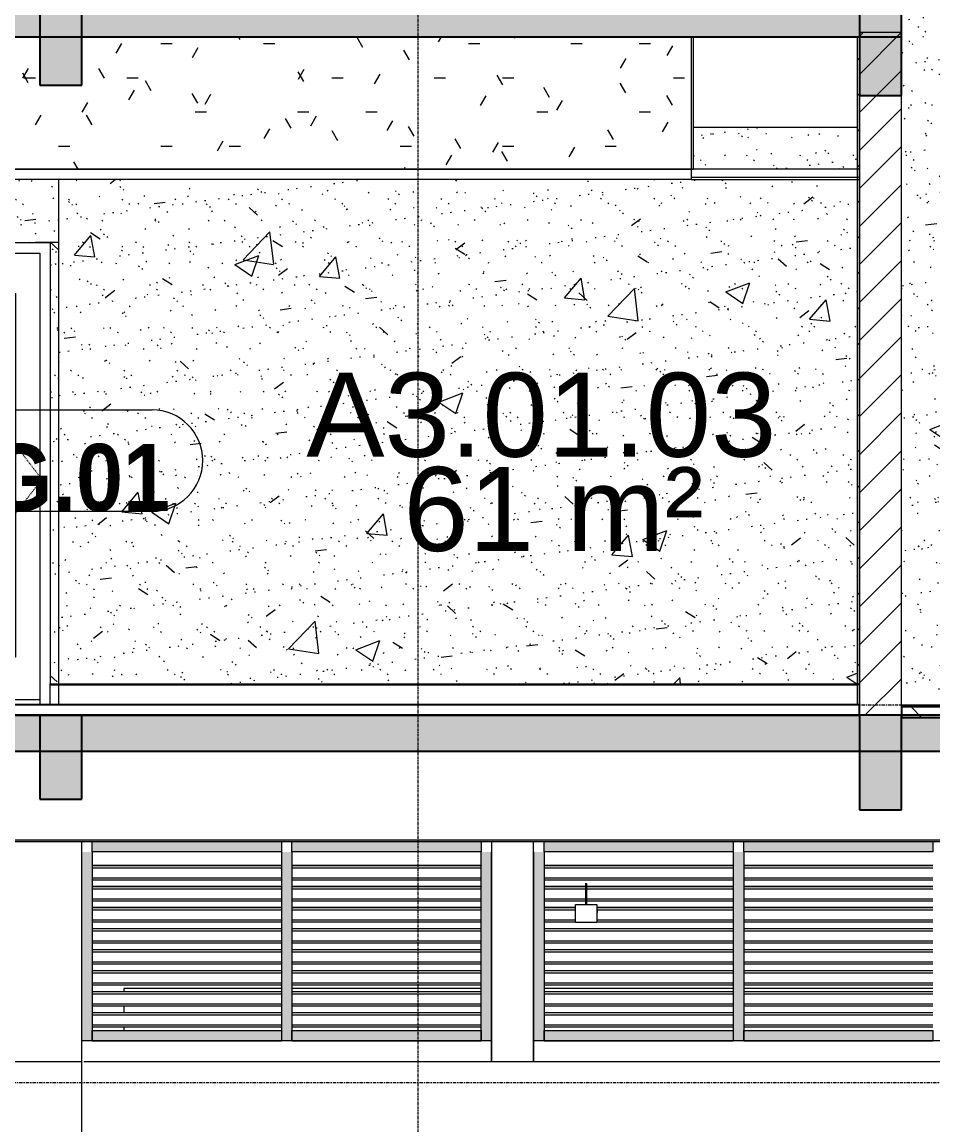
# Model space of a CAD drawing. Header units: millimetres. Extents: x 25061 to 259291, y -8723 to 35400.
# Drawn here: x 110169 to 114503, y 200 to 5450 of the extents above; entities that cross this region are included whole.
import ezdxf

# ---------------------------------------------------------------- set-up
doc = ezdxf.new("R2010")
doc.units = ezdxf.units.MM
for name, pattern in [('Centre', [31.75, 6.35, -4.7625, 15.875, -4.7625]), ('Dash', [6.35, 3.175, -3.175]), ('Grid Line', [22.225, 12.7, -3.175, 3.175, -3.175])]:
    doc.linetypes.add(name, pattern=pattern)
for name, color, linetype, lineweight in [('0-1', 7, 'Continuous', 5), ('A-AREA-IDEN', 2, 'Continuous', 9), ('A-CLNG', 13, 'Continuous', 9), ('A-CLNG-1', 250, 'Continuous', 18), ('A-CLNG-2', 7, 'Continuous', 9), ('A-CLNG-3', 13, 'Continuous', 18), ('A-CLNG-PATT-2', 9, 'Continuous', 9), ('A-CLNG-PATT-3', 13, 'Continuous', 9), ('A-DETL-GENF-HDLN-1', 7, 'Dash', 9), ('A-DOOR', 31, 'Continuous', 9), ('A-DOOR-1', 7, 'Continuous', 9), ('A-DOOR-IDEN', 31, 'Continuous', 9), ('A-FLOR-1', 10, 'Continuous', 25), ('A-FLOR-3', 192, 'Continuous', 25), ('A-FLOR-HRAL-1', 253, 'Continuous', 9), ('A-FLOR-LEVL-2', 51, 'Centre', 9), ('A-FLOR-PATT-1', 7, 'Continuous', 9), ('A-FLOR-PATT-3', 8, 'Continuous', 9), ('A-GLAZ-CWMG', 51, 'Continuous', 9), ('A-WALL', 113, 'Continuous', 9), ('A-WALL-1', 113, 'Continuous', 18), ('A-WALL-PATT-1', 7, 'Continuous', 9), ('A-WALL-PATT-2', 9, 'Continuous', 9), ('A-WALL-PATT-4', 111, 'Continuous', 9), ('E-LITE-EQPM', 33, 'Continuous', 9), ('I-WALL', 2, 'Continuous', 9), ('I-WALL-1', 250, 'Continuous', 18), ('I-WALL-2', 7, 'Continuous', 9), ('S-BEAM-1', 12, 'Continuous', 5), ('S-BEAM-2', 10, 'Continuous', 25), ('S-BEAM-3', 7, 'Continuous', 9), ('S-COLS', 52, 'Continuous', 9), ('S-COLS-1', 7, 'Continuous', 9), ('S-GRID-1', 1, 'Grid Line', 9)]:
    doc.layers.add(name, color=color, linetype=linetype, lineweight=lineweight)
doc.styles.add('Arial', font='arial.ttf', dxfattribs={"height": 400})
doc.styles.add('Arial_B_1', font='arialbd.ttf', dxfattribs={"width": 0.9, "height": 320})
pattern_1 = [(50, (81080.3, 14125), (1165.978, -102.01), [121.92, -1341.12]), (355, (81080.3, 14125), (-225.554, 1222.763), [97.536, -1072.896]), (100.451, (81177.5, 14116.5), (940.433, 1120.746), [103.616, -1139.776]), (46.184, (81080.3, 14450.1), (1734.906, -269.074), [182.88, -2011.68]), (96.636, (81224.9, 14427.7), (1519.38, 1583.54), [155.42, -1709.665]), (351.184, (81080.3, 14450.1), (1519.39, 1583.52), [146.3, -1609.34]), (21, (81242.9, 14368.8), (970.332, -654.498), [121.92, -1341.12]), (326, (81242.9, 14368.8), (395.533, 1178.804), [97.536, -1072.896]), (71.451, (81323.7, 14314.3), (1365.87, 524.296), [103.616, -1139.776]), (37.5, (81080.3, 14125), (19.767, 541.1527), [53.645, -1006.246, 53.645, -1035.507, -1076.96]), (37.5, (81080.3, 14125), (19.767, 541.1527), [-2149.043, 53.645, -1023.315]), (7.5, (81080.3, 14125), (427.646, 641.156), [53.645, -567.334, 53.645, -981.862, -410.464]), (7.5, (81080.3, 14125), (427.646, 641.156), [-1656.486, 53.645, -356.82]), (327.5, (80717.8, 14125), (867.782, -36.665), [53.645, -352.755, 53.645, -1214.323, -1682.496]), (327.5, (80717.8, 14125), (867.782, -36.665), [-1674.368, 53.645, -1628.85]), (317.5, (80555.2, 14125), (948.028, 162.731), [53.645, -474.675, 53.645, -788.416, -1194.816]), (317.5, (80555.2, 14125), (948.028, 162.731), [-1370.38, 53.645, -1141.17])]
pattern_2 = [(37.5, (81080.3, 14125), (-5.1206, 156.61216), [5.364, -118.181, 5.364, -132.812, -132.08]), (37.5, (81080.3, 14125), (-5.1206, 156.61216), [-261.722, 5.364, -126.716]), (7.5, (81080.3, 14125), (143.847, 229.3842), [5.364, -61.285, 5.364, -105.989, -42.672]), (7.5, (81080.3, 14125), (143.847, 229.3842), [-178.003, 5.364, -37.308]), (327.5, (80980.33, 14125), (253.1176, 0.4601), [5.364, -35.276, 5.364, -140.94, -191.008]), (327.5, (80980.33, 14125), (253.1176, 0.4601), [-186.944, 5.364, -185.644]), (317.5, (80980.33, 14125), (244.3381, 71.3376), [5.364, -14.956, 5.364, -90.546, -109.728]), (317.5, (80980.33, 14125), (244.3381, 71.3376), [-116.23, 5.364, -104.364])]

# ---------------------------------------------------------------- blocks, each defined once
blk = doc.blocks.new('NCV_TKTC_KET CAU_rvt-1-TKCS_MẶT CẮT 1')
at = {"layer": 'A-FLOR-PATT-1'}
h = blk.add_hatch(color=256, dxfattribs=at)
h.paths.add_polyline_path([(33652.6, 5380), (42052.6, 5380), (42052.6, 5550), (33652.6, 5550)])
h.paths.add_polyline_path([(127252.4, 5380), (127252.4, 5550), (118852.4, 5550), (118852.4, 5380), (126740, 5380)])
h.paths.add_polyline_path([(46552.6, 5380), (54952.6, 5380), (54952.6, 5550), (46552.6, 5550)])
h.paths.add_polyline_path([(114352.4, 5380), (114352.4, 5550), (105952.4, 5550), (105952.4, 5380), (113942, 5380)])
h = blk.add_hatch(color=256, dxfattribs=at)
h.paths.add_polyline_path([(127252.5, 1980), (127252.5, 2150), (105952.5, 2150), (105952.5, 1980), (126740, 1980)])
h.paths.add_polyline_path([(33955, 1980), (54952.6, 1980), (54952.6, 2150), (33652.6, 2150), (33652.6, 1980)])
at = {"layer": 'S-BEAM-1'}
for points in [[(110452.5, 5150), (110452.5, 5550), (110252.5, 5550), (110252.5, 5150)], [(114352.6, 5100), (114352.6, 5550), (114152.6, 5550), (114152.6, 5100)], [(110252.5, 1750), (110452.5, 1750), (110452.5, 2150), (110252.5, 2150), (110252.5, 1843.7)], [(114352.6, 1700), (114352.6, 2150), (114152.6, 2150), (114152.6, 1700)]]:
    blk.add_hatch(color=256, dxfattribs=at).paths.add_polyline_path(points)
at = {"layer": 'A-FLOR-1'}
for p, q in [((114352.4, 5380), (114352.4, 5550)), ((105952.4, 5380), (114352.4, 5380)), ((127252.5, 2150), (105952.5, 2150)), ((105952.5, 1980), (127252.5, 1980))]:
    blk.add_line(p, q, dxfattribs=at)
at = {"layer": 'S-BEAM-2'}
for p, q in [((110252.5, 5550), (110252.5, 5150)), ((110452.5, 5150), (110452.5, 5550)), ((114152.6, 5550), (114152.6, 5100)), ((114352.6, 5100), (114352.6, 5550)), ((110252.5, 5150), (110452.5, 5150)), ((114152.6, 5100), (114352.6, 5100)), ((110452.5, 2150), (110252.5, 2150)), ((110252.5, 2150), (110252.5, 1750)), ((110452.5, 1750), (110452.5, 2150)), ((114352.6, 2150), (114152.6, 2150)), ((114152.6, 2150), (114152.6, 1700)), ((114352.6, 1700), (114352.6, 2150)), ((110252.5, 1750), (110452.5, 1750)), ((114152.6, 1700), (114352.6, 1700))]:
    blk.add_line(p, q, dxfattribs=at)
at = {"layer": 'S-BEAM-3'}
blk.add_line((113362.6, 4950), (114142.6, 4950), dxfattribs=at)
at = {"layer": 'S-COLS-1'}
blk.add_line((110452.5, 500), (110452.5, 1550), dxfattribs=at)
blk = doc.blocks.new('DOOR_CW_01 CANH MO-PANEL KINH - DIG_02-800x2200-CỬA NHÔM KÍNH-400864-TKCS_MẶT CẮT 1')
at = {"layer": 'A-DOOR-1'}
for p, q in [((38042.564287, 7800), (37932.564287, 7800)), ((38052.564287, 5695), (38052.564287, 5700)), ((38052.564287, 5695), (38052.564287, 5700)), ((38052.564287, 5695), (38052.564287, 5700)), ((38112.564287, 5695), (38112.564287, 5700)), ((38152.564287, 5700), (38152.564287, 5695)), ((38152.564287, 5700), (38152.564287, 5695)), ((38152.564287, 5695), (38152.564287, 5700))]:
    blk.add_line(p, q, dxfattribs=at)
blk = doc.blocks.new('DOOR_CW_01 CANH MO-PANEL KINH - DIG_01-900x2200-CỬA NHÔM KÍNH-400860-TKCS_MẶT CẮT 1')
at = {"layer": 'A-DETL-GENF-HDLN-1'}
for p, q in [((37962.6, 3273.5), (37142.6, 4347)), ((37142.6, 2200), (37962.6, 3273.5))]:
    blk.add_line(p, q, dxfattribs=at)
at = {"layer": 'A-DOOR-1'}
for p, q in [((37152.6, 2200), (37152.6, 4350)), ((37152.6, 4350), (37952.6, 4350)), ((37952.6, 4350), (37952.6, 2200)), ((37267.6, 3124.5), (37267.6, 4158)), ((37267.6, 4158), (37837.6, 4158)), ((37837.6, 4158), (37837.6, 2426)), ((37822.6, 4143), (37282.6, 4143)), ((37282.6, 4143), (37282.6, 3124.5)), ((37822.6, 2441), (37822.6, 4143)), ((37227.3, 3156), (37187.8, 3156)), ((37187.8, 3156), (37187.8, 3016)), ((37227.3, 3124.5), (37227.3, 3156)), ((37282.6, 3124.5), (37207.6, 3124.5)), ((37282.6, 3107.5), (37207.6, 3107.5)), ((37227.3, 3016), (37227.3, 3107.5)), ((37267.6, 2426), (37267.6, 3107.5)), ((37282.6, 3124.5), (37308.4, 3124.5)), ((37282.6, 3107.5), (37282.6, 2441)), ((37308.4, 3107.5), (37282.6, 3107.5)), ((37308.4, 3124.5), (37308.4, 3107.5)), ((37187.8, 3016), (37227.3, 3016)), ((37837.6, 2426), (37267.6, 2426)), ((37282.6, 2441), (37822.6, 2441)), ((37102.6, 2300), (37102.6, 2295)), ((38002.6, 2295), (38002.6, 2300)), ((37152.6, 2226), (37952.6, 2226))]:
    blk.add_line(p, q, dxfattribs=at)
for start, end in [(90, 180), (180, 270)]:
    blk.add_arc((37207.6, 3116), 8.5, start, end, dxfattribs=at)
blk = doc.blocks.new('Railing - Railing-991560-TKCS_MẶT CẮT 1')
at = {"layer": 'A-FLOR-HRAL-1'}
for p, q in [((110342.6, 2295), (114142.4, 2295)), ((110342.6, 2295), (110342.6, 2200)), ((114152.4, 2295), (114142.4, 2295)), ((114142.4, 2295), (114142.4, 2200)), ((114152.4, 2200), (114152.4, 2295)), ((114142.4, 2200), (114152.4, 2200))]:
    blk.add_line(p, q, dxfattribs=at)
blk = doc.blocks.new('Railing - Railing-965064-TKCS_MẶT CẮT 1')
at = {"layer": 'A-FLOR-HRAL-1'}
for p, q in [((110302.564287, 2200), (110302.564287, 2295)), ((110302.564287, 2295), (110342.564287, 2295))]:
    blk.add_line(p, q, dxfattribs=at)
blk = doc.blocks.new('CL_01-VÁCH DỰNG THẠCH CAO CĂN HỘ LOẠI 1-5A7 - CL_01-VÁCH DỰNG THẠCH CAO CĂN HỘ LOẠI 1A-5-955727-TKCS_MẶT CẮT 1')
at = {"layer": 'A-CLNG-PATT-2'}
h = blk.add_hatch(dxfattribs=at)
h.set_pattern_fill('FP_1', color=256, style=0, pattern_type=2)
h.set_pattern_definition([(0, (81080.3, 14125), (650.24, 162.56), [53.645, -434.035, 53.645, -434.035, -2600.96]), (0, (81080.3, 14125), (650.24, 162.56), [-975.36, 53.645, -921.715, 53.645, -434.035, -1137.92]), (0, (81080.3, 14125), (650.24, 162.56), [-2438.4, 53.645, -271.475, 53.645, -759.155]), (120, (81324.14, 14206.28), (-465.9011, 481.84436), [53.645, -434.035, 53.645, -3034.995]), (120, (81324.14, 14206.28), (-465.9011, 481.84436), [-541.325, -434.035, 53.645, -921.715, -1625.6]), (120, (81324.14, 14206.28), (-465.9011, 481.84436), [-1950.72, 53.645, -434.035, 53.645, -1084.275]), (120, (81324.14, 14206.28), (-465.9011, 481.84436), [-2492.045, -271.475, 53.645, -759.155]), (240, (81405.42, 14531.4), (-184.3389, -644.40436), [53.645, -434.035, 53.645, -3034.995]), (240, (81405.42, 14531.4), (-184.3389, -644.40436), [-541.325, -434.035, 53.645, -921.715, -1625.6]), (240, (81405.42, 14531.4), (-184.3389, -644.40436), [-1950.72, 53.645, -434.035, 53.645, -1084.275]), (240, (81405.42, 14531.4), (-184.3389, -644.40436), [-2492.045, -271.475, 53.645, -759.155])])
h.paths.add_polyline_path([(107752.4, 4750), (113352.6, 4750), (113352.6, 5380), (110452.5, 5380), (110452.5, 5150), (110252.5, 5150), (110252.5, 5380), (107752.4, 5380), (107752.4, 4884.8)])
at = {"layer": 'A-CLNG-1'}
for p, q in [((107752.4, 5380), (107742.4, 5380)), ((107742.4, 5380), (107742.4, 4750)), ((107752.4, 4750), (107752.4, 5380)), ((113362.6, 5380), (113352.6, 5380)), ((113352.6, 5380), (113352.6, 4750)), ((113362.6, 4750), (113362.6, 5380)), ((107742.4, 4750), (107752.4, 4750)), ((113352.6, 4750), (113362.6, 4750))]:
    blk.add_line(p, q, dxfattribs=at)
at = {"layer": 'A-CLNG-2'}
blk.add_line((113352.6, 4750), (107752.6, 4750), dxfattribs=at)
blk = doc.blocks.new('NCV_TKTC_TANG 1_rvt-1-TKCS_MẶT CẮT 1')
at = {"layer": 'A-WALL-PATT-1'}
h = blk.add_hatch(dxfattribs=at)
h.set_pattern_fill('FP_3', color=256, style=0, pattern_type=2)
h.set_pattern_definition([(45, (81080.3, 14125), (-84.8528, 84.8528), [])])
h.paths.add_polyline_path([(114152.6, 2300), (114152.6, 5380), (114142.6, 5380), (114142.6, 2300)])
at = {"layer": 'A-WALL-PATT-2'}
h = blk.add_hatch(dxfattribs=at)
h.set_pattern_fill('FP_4', color=256, style=0, pattern_type=2)
h.set_pattern_definition(pattern_1)
h.paths.add_polyline_path([(110742.5, 2300), (114142.6, 2300), (114142.6, 4700), (110342.6, 4700), (110342.6, 2300)])
h.paths.add_polyline_path([(114142.6, 4750), (114142.6, 4950), (113362.6, 4950), (113362.6, 4750)])
h = blk.add_hatch(dxfattribs=at)
h.set_pattern_fill('FP_5', color=256, style=0, pattern_type=2)
h.set_pattern_definition(pattern_2)
h.paths.add_polyline_path([(110742.5, 2300), (114142.6, 2300), (114142.6, 4700), (110342.6, 4700), (110342.6, 2300)])
h.paths.add_polyline_path([(114142.6, 4750), (114142.6, 4950), (113362.6, 4950), (113362.6, 4750)])
h = blk.add_hatch(dxfattribs=at)
h.set_pattern_fill('FP_4', color=256, style=0, pattern_type=2)
h.set_pattern_definition(pattern_1)
h.paths.add_polyline_path([(109402.6, 2300), (109402.6, 4400), (110302.6, 4400), (110302.6, 2300), (110342.6, 2300), (110342.6, 4700), (109922.2, 4700), (109922.2, 4660), (109782.2, 4660), (109782.2, 4700), (109362.6, 4700), (109362.6, 2300)])
h = blk.add_hatch(dxfattribs=at)
h.set_pattern_fill('FP_5', color=256, style=0, pattern_type=2)
h.set_pattern_definition(pattern_2)
h.paths.add_polyline_path([(109402.6, 2300), (109402.6, 4400), (110302.6, 4400), (110302.6, 2300), (110342.6, 2300), (110342.6, 4700), (109922.2, 4700), (109922.2, 4660), (109782.2, 4660), (109782.2, 4700), (109362.6, 4700), (109362.6, 2300)])
at = {"layer": 'A-CLNG-1'}
for p, q in [((114152.6, 4750), (113352.6, 4750)), ((113352.6, 4750), (113352.6, 4700)), ((114152.6, 4700), (114152.6, 4750)), ((113352.6, 4700), (114152.6, 4700))]:
    blk.add_line(p, q, dxfattribs=at)
at = {"layer": 'A-CLNG-2'}
for p, q in [((107752.6, 4750), (113352.6, 4750)), ((113352.6, 4700), (107752.6, 4700)), ((114152.6, 4710), (113352.6, 4710))]:
    blk.add_line(p, q, dxfattribs=at)
at = {"layer": 'A-FLOR-1'}
for p, q in [((114152.6, 2200), (107352.6, 2200)), ((114152.6, 2150), (114152.6, 2200)), ((107352.6, 2150), (114152.6, 2150))]:
    blk.add_line(p, q, dxfattribs=at)
at = {"layer": 'I-WALL-1'}
for p, q in [((114152.6, 5380), (114142.6, 5380)), ((114142.6, 5380), (114142.6, 2300)), ((114152.6, 2300), (114152.6, 5380)), ((114142.6, 2300), (114152.6, 2300))]:
    blk.add_line(p, q, dxfattribs=at)
at = {"layer": 'I-WALL-2'}
for p, q in [((110342.6, 4700), (110342.6, 2300)), ((109402.6, 4400), (110302.6, 4400)), ((110302.6, 4400), (110302.6, 2300)), ((110302.6, 2300), (110342.6, 2300)), ((110342.6, 2300), (114142.6, 2300))]:
    blk.add_line(p, q, dxfattribs=at)
at = {"layer": ''}
for name in ['Railing - Railing-965064-TKCS_MẶT CẮT 1', 'Railing - Railing-991560-TKCS_MẶT CẮT 1']:
    blk.add_blockref(name, (0, 0), dxfattribs=at)
at = {"layer": 'A-CLNG'}
blk.add_blockref('CL_01-VÁCH DỰNG THẠCH CAO CĂN HỘ LOẠI 1-5A7 - CL_01-VÁCH DỰNG THẠCH CAO CĂN HỘ LOẠI 1A-5-955727-TKCS_MẶT CẮT 1', (0, 0), dxfattribs=at)
at = {"layer": 'A-DOOR'}
for name, p in [('DOOR_CW_01 CANH MO-PANEL KINH - DIG_02-800x2200-CỬA NHÔM KÍNH-400864-TKCS_MẶT CẮT 1', (72300, -3400)), ('DOOR_CW_01 CANH MO-PANEL KINH - DIG_01-900x2200-CỬA NHÔM KÍNH-400860-TKCS_MẶT CẮT 1', (72300, 0))]:
    blk.add_blockref(name, p, dxfattribs=at)
blk = doc.blocks.new('EAE_STL_PENDANT_TK_15W_120cm - LIC_01-ĐÈN LED BATTEN 1_2_ P_2x20W_ ÁNH SÁNG TRẮNG 6000K_ LẮP ĐẶT NỔI_TREO TY-1354115-TKCS_MẶT CẮT 1')
at = {"layer": 'E-LITE-EQPM'}
for p, q in [((125450.1, 1350), (125450.1, 1250)), ((125450.1, 1350), (125450.1, 1250)), ((125450.2, 1350), (125452.6, 1350)), ((125450.2, 1350), (125450.2, 1350)), ((125452.6, 1350), (125455.1, 1350)), ((125455.1, 1250), (125455.1, 1350)), ((125455.1, 1250), (125455.1, 1350)), ((125455.1, 1350), (125455.1, 1350)), ((125402.6, 1250), (125502.6, 1250)), ((125402.6, 1248), (125402.6, 1250)), ((125402.6, 1164), (125402.6, 1248)), ((125502.6, 1250), (125502.6, 1248)), ((125502.6, 1248), (125502.6, 1164)), ((125502.6, 1222), (125504.6, 1222)), ((125502.6, 1221.9), (125504.6, 1221.9)), ((125502.6, 1221.9), (125504.6, 1221.9)), ((125502.6, 1221.7), (125504.6, 1221.7)), ((125504.6, 1211.8), (125502.6, 1211.8)), ((125502.6, 1211.7), (125504.6, 1211.7)), ((125504.6, 1222), (125504.6, 1221.7)), ((125504.6, 1221.7), (125504.6, 1211.8)), ((125502.6, 1164), (125402.6, 1164))]:
    blk.add_line(p, q, dxfattribs=at)
blk = doc.blocks.new('Rectangular Mullion - 50 x 100mm-3089682-TKCS_MẶT CẮT 1')
at = {"layer": 'A-GLAZ-CWMG'}
blk.add_hatch(color=256, dxfattribs=at).paths.add_polyline_path([(113942, 1500), (114502.6, 1500), (114502.6, 1550), (113602.6, 1550), (113602.6, 1500)])
for p, q in [((113602.6, 1500), (113602.6, 1550)), ((114502.6, 1550), (114502.6, 1500)), ((114502.6, 1500), (113602.6, 1500))]:
    blk.add_line(p, q, dxfattribs=at)
blk = doc.blocks.new('Rectangular Mullion - 50 x 100mm-3089684-TKCS_MẶT CẮT 1')
at = {"layer": 'A-GLAZ-CWMG'}
blk.add_hatch(color=256, dxfattribs=at).paths.add_polyline_path([(113602.6, 600), (114502.6, 600), (114502.6, 650), (113602.6, 650), (113602.6, 627.2)])
for p, q in [((113602.6, 600), (113602.6, 650)), ((113602.6, 650), (114502.6, 650)), ((114502.6, 650), (114502.6, 600)), ((113602.6, 600), (114502.6, 600))]:
    blk.add_line(p, q, dxfattribs=at)
blk = doc.blocks.new('Rectangular Mullion - MULLION LA SACH-3089686-TKCS_MẶT CẮT 1')
at = {"layer": 'A-GLAZ-CWMG'}
for p, q in [((114502.6, 734.3), (113602.6, 734.3)), ((114502.6, 734.2), (113602.6, 734.2)), ((114502.6, 723.1), (113602.6, 723.1)), ((113602.6, 676.1), (114502.6, 676.1)), ((114502.6, 665.9), (113602.6, 665.9)), ((114502.6, 665.8), (113602.6, 665.8)), ((114502.6, 664.8), (113602.6, 664.8))]:
    blk.add_line(p, q, dxfattribs=at)
blk = doc.blocks.new('Rectangular Mullion - MULLION LA SACH-V78-TKCS_MẶT CẮT 1')
at = {"layer": 'A-GLAZ-CWMG'}
for p, q in [((111402.5, 734.3), (110502.5, 734.3)), ((111402.5, 734.2), (110502.5, 734.2)), ((111402.5, 723.1), (110502.5, 723.1)), ((111402.5, 734.3), (111402.5, 734.2)), ((110502.5, 676.1), (111402.5, 676.1)), ((111402.5, 665.9), (110502.5, 665.9)), ((111402.5, 665.8), (110502.5, 665.8)), ((111402.5, 664.8), (110502.5, 664.8)), ((111402.5, 665.9), (111402.5, 665.8)), ((111402.5, 665.8), (111402.5, 664.8))]:
    blk.add_line(p, q, dxfattribs=at)
blk = doc.blocks.new('Rectangular Mullion - MULLION LA SACH-V79-TKCS_MẶT CẮT 1')
at = {"layer": 'A-GLAZ-CWMG'}
for p, q in [((112802.6, 1234.3), (112652.6, 1234.3)), ((112802.6, 1234.2), (112652.6, 1234.2)), ((112802.6, 1223.1), (112652.6, 1223.1)), ((113552.6, 1234.3), (112902.6, 1234.3)), ((113552.6, 1234.2), (112902.6, 1234.2)), ((113552.6, 1223.1), (112902.6, 1223.1)), ((112652.6, 1176.1), (112802.6, 1176.1)), ((112802.6, 1165.9), (112652.6, 1165.9)), ((112802.6, 1165.8), (112652.6, 1165.8)), ((112802.6, 1164.8), (112652.6, 1164.8)), ((112902.6, 1176.1), (113552.6, 1176.1)), ((113552.6, 1165.9), (112902.6, 1165.9)), ((113552.6, 1165.8), (112902.6, 1165.8)), ((113552.6, 1164.8), (112902.6, 1164.8))]:
    blk.add_line(p, q, dxfattribs=at)
blk = doc.blocks.new('Rectangular Mullion - MULLION LA SACH-V81-TKCS_MẶT CẮT 1')
at = {"layer": 'A-GLAZ-CWMG'}
for p, q in [((112850.9, 1334.3), (112652.6, 1334.3)), ((112850.9, 1334.2), (112652.6, 1334.2)), ((112850.9, 1323.1), (112652.6, 1323.1)), ((113552.6, 1334.3), (112854.4, 1334.3)), ((113552.6, 1334.2), (112854.4, 1334.2)), ((113552.6, 1323.1), (112854.4, 1323.1)), ((112652.6, 1276.1), (112850.9, 1276.1)), ((112850.9, 1265.9), (112652.6, 1265.9)), ((112850.9, 1265.8), (112652.6, 1265.8)), ((112850.9, 1264.8), (112652.6, 1264.8)), ((112854.4, 1276.1), (113552.6, 1276.1)), ((113552.6, 1265.9), (112854.4, 1265.9)), ((113552.6, 1265.8), (112854.4, 1265.8)), ((113552.6, 1264.8), (112854.4, 1264.8))]:
    blk.add_line(p, q, dxfattribs=at)
blk = doc.blocks.new('Rectangular Mullion - 50 x 100mm-3089657-TKCS_MẶT CẮT 1')
at = {"layer": 'A-GLAZ-CWMG'}
blk.add_hatch(color=256, dxfattribs=at).paths.add_polyline_path([(121227.5, 600), (121227.5, 700), (121177.5, 700), (121177.5, 600)])
for p, q in [((121177.5, 700), (121177.5, 600)), ((121227.5, 700), (121227.5, 600)), ((121227.5, 600), (121177.5, 600))]:
    blk.add_line(p, q, dxfattribs=at)
blk = doc.blocks.new('Rectangular Mullion - 50 x 100mm-3089658-TKCS_MẶT CẮT 1')
at = {"layer": 'A-GLAZ-CWMG'}
blk.add_hatch(color=256, dxfattribs=at).paths.add_polyline_path([(121227.5, 700), (121227.5, 800), (121177.5, 800), (121177.5, 700)])
for p, q in [((121177.5, 800), (121177.5, 700)), ((121227.5, 800), (121227.5, 700))]:
    blk.add_line(p, q, dxfattribs=at)
blk = doc.blocks.new('Rectangular Mullion - 50 x 100mm-3089665-TKCS_MẶT CẮT 1')
at = {"layer": 'A-GLAZ-CWMG'}
blk.add_hatch(color=256, dxfattribs=at).paths.add_polyline_path([(110502.5, 600), (110502.5, 700), (110452.5, 700), (110452.5, 600)])
for p, q in [((110502.5, 700), (110502.5, 600)), ((110502.5, 600), (110452.5, 600))]:
    blk.add_line(p, q, dxfattribs=at)
blk = doc.blocks.new('Rectangular Mullion - 50 x 100mm-3089666-TKCS_MẶT CẮT 1')
at = {"layer": 'A-GLAZ-CWMG'}
blk.add_hatch(color=256, dxfattribs=at).paths.add_polyline_path([(110502.5, 700), (110502.5, 800), (110452.5, 800), (110452.5, 700)])
blk.add_line((110502.5, 800), (110502.5, 700), dxfattribs=at)
blk = doc.blocks.new('Rectangular Mullion - 50 x 100mm-V91-TKCS_MẶT CẮT 1')
at = {"layer": 'A-GLAZ-CWMG'}
blk.add_hatch(color=256, dxfattribs=at).paths.add_polyline_path([(112652.564287, 600), (112652.564287, 700), (112602.564287, 700), (112602.564287, 600)])
for p, q in [((112602.564287, 700), (112602.564287, 600)), ((112652.564287, 700), (112652.564287, 600)), ((112652.564287, 600), (112602.564287, 600))]:
    blk.add_line(p, q, dxfattribs=at)
blk = doc.blocks.new('Rectangular Mullion - 50 x 100mm-V92-TKCS_MẶT CẮT 1')
at = {"layer": 'A-GLAZ-CWMG'}
blk.add_hatch(color=256, dxfattribs=at).paths.add_polyline_path([(112652.564287, 700), (112652.564287, 800), (112602.564287, 800), (112602.564287, 700)])
for p, q in [((112602.564287, 800), (112602.564287, 700)), ((112652.564287, 800), (112652.564287, 700))]:
    blk.add_line(p, q, dxfattribs=at)
blk = doc.blocks.new('Rectangular Mullion - 50 x 100mm-V93-TKCS_MẶT CẮT 1')
at = {"layer": 'A-GLAZ-CWMG'}
blk.add_hatch(color=256, dxfattribs=at).paths.add_polyline_path([(112402.564287, 600), (112402.564287, 700), (112352.564287, 700), (112352.564287, 600)])
for p, q in [((112352.564287, 600), (112352.564287, 700)), ((112402.564287, 600), (112402.564287, 700)), ((112402.564287, 600), (112352.564287, 600))]:
    blk.add_line(p, q, dxfattribs=at)
blk = doc.blocks.new('Rectangular Mullion - 50 x 100mm-V94-TKCS_MẶT CẮT 1')
at = {"layer": 'A-GLAZ-CWMG'}
blk.add_hatch(color=256, dxfattribs=at).paths.add_polyline_path([(112402.564287, 700), (112402.564287, 800), (112352.564287, 800), (112352.564287, 700)])
for p, q in [((112352.564287, 700), (112352.564287, 800)), ((112402.564287, 700), (112402.564287, 800))]:
    blk.add_line(p, q, dxfattribs=at)
blk = doc.blocks.new('STN_Door Tag - STN_Door Tag-1788670-TKCS_MẶT CẮT 1')
at = {"layer": 'A-DOOR-IDEN'}
for p, q in [((37398.9, 27404.1), (38487, 27404.1)), ((37398.9, 26921.1), (38487, 26921.1))]:
    blk.add_line(p, q, dxfattribs=at)
for centre, start, end in [((37398.9, 27162.6), 90, 270), ((38487, 27162.6), 270, 90)]:
    blk.add_arc(centre, 241.5, start, end, dxfattribs=at)

msp = doc.modelspace()

# ---------------------------------------------------------------- hatches: boundary and pattern name
at = {"layer": 'A-CLNG-PATT-3'}
h = msp.add_hatch(dxfattribs=at)
h.set_pattern_fill('FP_7', color=256, style=0, pattern_type=2)
h.set_pattern_definition([(0, (81080.3, 14125), (1300.48, 325.12), [53.645, -921.715, 53.645, -6123.635]), (0, (81080.3, 14125), (1300.48, 325.12), [-1029.005, -921.715, 53.645, -1897.075, -3251.2]), (0, (81080.3, 14125), (1300.48, 325.12), [-3901.44, 53.645, -921.715, 53.645, -2222.195]), (0, (81080.3, 14125), (1300.48, 325.12), [-4930.445, -596.595, 53.645, -1571.955]), (120, (81567.98, 14287.56), (-931.8022, 963.6887), [53.645, -921.715, -6177.28]), (120, (81567.98, 14287.56), (-931.8022, 963.6887), [-975.36, 53.645, -921.715, -5201.92]), (120, (81567.98, 14287.56), (-931.8022, 963.6887), [-1950.72, 53.645, -1897.075, -3251.2]), (120, (81567.98, 14287.56), (-931.8022, 963.6887), [-3901.44, 53.645, -921.715, -2275.84]), (120, (81567.98, 14287.56), (-931.8022, 963.6887), [-4876.8, 53.645, -596.595, -1625.6]), (120, (81567.98, 14287.56), (-931.8022, 963.6887), [-5527.04, 53.645, -1571.955]), (240, (81730.54, 14937.8), (-368.6778, -1288.8087), [53.645, -921.715, -6177.28]), (240, (81730.54, 14937.8), (-368.6778, -1288.8087), [-975.36, 53.645, -921.715, -5201.92]), (240, (81730.54, 14937.8), (-368.6778, -1288.8087), [-1950.72, 53.645, -1897.075, -3251.2]), (240, (81730.54, 14937.8), (-368.6778, -1288.8087), [-3901.44, 53.645, -921.715, -2275.84]), (240, (81730.54, 14937.8), (-368.6778, -1288.8087), [-4876.8, 53.645, -596.595, -1625.6]), (240, (81730.54, 14937.8), (-368.6778, -1288.8087), [-5527.04, 53.645, -1571.955])])
h.paths.add_polyline_path([(106252.6, 1550), (126952.6, 1550), (126952.6, 1555), (106252.6, 1555)])
h.paths.add_polyline_path([(33955, 1550), (54652.6, 1550), (54652.6, 1555), (33952.6, 1555), (33952.6, 1550)])
at = {"layer": 'A-FLOR-PATT-3'}
h = msp.add_hatch(dxfattribs=at)
h.set_pattern_fill('FP_10', color=256, style=0, pattern_type=2)
h.set_pattern_definition([(45, (81080.3, 14125), (-169.7056, 169.7056), []), (135, (81080.3, 14125), (-169.7056, -169.7056), [])])
h.paths.add_polyline_path([(118741.2, 2140), (118852.5, 2140), (118852.5, 2190), (114352.6, 2190), (114352.6, 2140), (117941.4, 2140)])
at = {"layer": 'A-WALL-PATT-4'}
h = msp.add_hatch(dxfattribs=at)
h.set_pattern_fill('FP_4', color=256, style=0, pattern_type=2)
h.set_pattern_definition(pattern_1)
h.paths.add_polyline_path([(114352.6, 2200), (116252.6, 2200), (116252.6, 5130), (116152.6, 5130), (116152.6, 5380), (114952.6, 5380), (114952.6, 5550), (116252.6, 5550), (116252.6, 5600), (114352.6, 5600), (114352.6, 2451.9)])
h = msp.add_hatch(dxfattribs=at)
h.set_pattern_fill('FP_5', color=256, style=0, pattern_type=2)
h.set_pattern_definition(pattern_2)
h.paths.add_polyline_path([(114352.6, 2200), (116252.6, 2200), (116252.6, 5130), (116152.6, 5130), (116152.6, 5380), (114952.6, 5380), (114952.6, 5550), (116252.6, 5550), (116252.6, 5600), (114352.6, 5600), (114352.6, 2451.9)])
h = msp.add_hatch(dxfattribs=at)
h.set_pattern_fill('FP_8', color=256, style=0, pattern_type=2)
h.set_pattern_definition([(45, (81080.3, 14125), (-90.50967, 90.50967), [])])
h.paths.add_polyline_path([(114352.6, 2150), (114352.6, 5400), (114152.6, 5400), (114152.6, 2150)])

# ---------------------------------------------------------------- linework, layer by layer
at = {"layer": 'A-CLNG-3'}
for p, q in [((126952.6, 1555), (106252.6, 1555)), ((106252.6, 1550), (126952.6, 1550))]:
    msp.add_line(p, q, dxfattribs=at)
at = {"layer": 'A-FLOR-3'}
for p, q in [((118852.5, 2190), (114352.6, 2190)), ((114352.6, 2190), (114352.6, 2140)), ((114352.6, 2140), (118852.5, 2140))]:
    msp.add_line(p, q, dxfattribs=at)
at = {"layer": 'A-FLOR-LEVL-2'}
for p, q in [((25061.1, 2200), (134152.6, 2200)), ((134152.6, 400), (25061.1, 400))]:
    msp.add_line(p, q, dxfattribs=at)
at = {"layer": 'A-WALL'}
for p, q in [((110652.6, 850), (110652.6, 834.2)), ((111402.5, 850), (110652.6, 850)), ((112352.6, 850), (111452.5, 850)), ((113552.6, 850), (112652.6, 850)), ((114502.6, 850), (113602.6, 850)), ((110652.6, 764.8), (110652.6, 734.2)), ((110652.6, 664.8), (110652.6, 650)), ((112402.6, 600), (110452.5, 600)), ((112402.6, 500), (112402.6, 600)), ((114552.6, 600), (112602.6, 600)), ((112602.6, 600), (112602.6, 500)), ((110452.5, 500), (109752.5, 500)), ((110452.5, -2000), (110452.5, 500)), ((114552.6, 500), (110462.5, 500))]:
    msp.add_line(p, q, dxfattribs=at)
at = {"layer": 'A-WALL-1'}
for p, q in [((114152.6, 5400), (114152.6, 2150)), ((114352.6, 5400), (114152.6, 5400)), ((114352.6, 2150), (114352.6, 5400)), ((114152.6, 2150), (114352.6, 2150))]:
    msp.add_line(p, q, dxfattribs=at)
at = {"layer": 'I-WALL'}
msp.add_line((114352.6, 2200), (116252.6, 2200), dxfattribs=at)
at = {"layer": 'S-COLS'}
for p, q in [((112402.6, 1550), (112402.6, 600)), ((112602.6, 600), (112602.6, 1550)), ((112402.6, 600), (112402.6, 500)), ((112602.6, 500), (112602.6, 600))]:
    msp.add_line(p, q, dxfattribs=at)
at = {"layer": 'S-GRID-1'}
msp.add_line((112052.6, -3283.1), (112052.6, 30285.9), dxfattribs=at)

# ---------------------------------------------------------------- block references
at = {"layer": '0-1'}
for name in ['NCV_TKTC_KET CAU_rvt-1-TKCS_MẶT CẮT 1', 'NCV_TKTC_TANG 1_rvt-1-TKCS_MẶT CẮT 1']:
    msp.add_blockref(name, (0, 0), dxfattribs=at)
at = {"layer": 'A-DOOR-IDEN'}
msp.add_blockref('STN_Door Tag - STN_Door Tag-1788670-TKCS_MẶT CẮT 1', (72300, -23800), dxfattribs=at)
at = {"layer": 'A-GLAZ-CWMG'}
for name, p in [('Rectangular Mullion - 50 x 100mm-3089682-TKCS_MẶT CẮT 1', (-3100.1, 0)), ('Rectangular Mullion - 50 x 100mm-3089682-TKCS_MẶT CẮT 1', (-2150, 0)), ('Rectangular Mullion - 50 x 100mm-3089682-TKCS_MẶT CẮT 1', (-950, 0)), ('Rectangular Mullion - 50 x 100mm-3089682-TKCS_MẶT CẮT 1', (0, 0)), ('Rectangular Mullion - 50 x 100mm-3089666-TKCS_MẶT CẮT 1', (0, 700)), ('Rectangular Mullion - 50 x 100mm-3089658-TKCS_MẶT CẮT 1', (-9775, 700)), ('Rectangular Mullion - 50 x 100mm-V94-TKCS_MẶT CẮT 1', (0, 700)), ('Rectangular Mullion - 50 x 100mm-V92-TKCS_MẶT CẮT 1', (0, 700)), ('Rectangular Mullion - 50 x 100mm-3089658-TKCS_MẶT CẮT 1', (-7625, 700)), ('Rectangular Mullion - MULLION LA SACH-V78-TKCS_MẶT CẮT 1', (0, 700)), ('Rectangular Mullion - MULLION LA SACH-V78-TKCS_MẶT CẮT 1', (950, 700)), ('Rectangular Mullion - MULLION LA SACH-3089686-TKCS_MẶT CẮT 1', (-950, 700)), ('Rectangular Mullion - MULLION LA SACH-3089686-TKCS_MẶT CẮT 1', (0, 700)), ('Rectangular Mullion - 50 x 100mm-3089666-TKCS_MẶT CẮT 1', (0, 600)), ('Rectangular Mullion - 50 x 100mm-3089658-TKCS_MẶT CẮT 1', (-9775, 600)), ('Rectangular Mullion - 50 x 100mm-V94-TKCS_MẶT CẮT 1', (0, 600)), ('Rectangular Mullion - 50 x 100mm-V92-TKCS_MẶT CẮT 1', (0, 600)), ('Rectangular Mullion - 50 x 100mm-3089658-TKCS_MẶT CẮT 1', (-7625, 600)), ('Rectangular Mullion - MULLION LA SACH-V78-TKCS_MẶT CẮT 1', (0, 600)), ('Rectangular Mullion - MULLION LA SACH-V78-TKCS_MẶT CẮT 1', (950, 600)), ('Rectangular Mullion - MULLION LA SACH-V81-TKCS_MẶT CẮT 1', (0, 0)), ('Rectangular Mullion - MULLION LA SACH-3089686-TKCS_MẶT CẮT 1', (0, 600)), ('Rectangular Mullion - 50 x 100mm-3089666-TKCS_MẶT CẮT 1', (0, 500)), ('Rectangular Mullion - 50 x 100mm-3089658-TKCS_MẶT CẮT 1', (-9775, 500)), ('Rectangular Mullion - 50 x 100mm-V94-TKCS_MẶT CẮT 1', (0, 500)), ('Rectangular Mullion - 50 x 100mm-V92-TKCS_MẶT CẮT 1', (0, 500)), ('Rectangular Mullion - 50 x 100mm-3089658-TKCS_MẶT CẮT 1', (-7625, 500)), ('Rectangular Mullion - MULLION LA SACH-V78-TKCS_MẶT CẮT 1', (0, 500)), ('Rectangular Mullion - MULLION LA SACH-V78-TKCS_MẶT CẮT 1', (950, 500)), ('Rectangular Mullion - MULLION LA SACH-V79-TKCS_MẶT CẮT 1', (0, 0)), ('Rectangular Mullion - MULLION LA SACH-3089686-TKCS_MẶT CẮT 1', (0, 500)), ('Rectangular Mullion - 50 x 100mm-3089666-TKCS_MẶT CẮT 1', (0, 400)), ('Rectangular Mullion - 50 x 100mm-3089658-TKCS_MẶT CẮT 1', (-9775, 400)), ('Rectangular Mullion - 50 x 100mm-V94-TKCS_MẶT CẮT 1', (0, 400)), ('Rectangular Mullion - 50 x 100mm-V92-TKCS_MẶT CẮT 1', (0, 400)), ('Rectangular Mullion - 50 x 100mm-3089658-TKCS_MẶT CẮT 1', (-7625, 400)), ('Rectangular Mullion - MULLION LA SACH-V78-TKCS_MẶT CẮT 1', (0, 400)), ('Rectangular Mullion - MULLION LA SACH-V78-TKCS_MẶT CẮT 1', (950, 400)), ('Rectangular Mullion - MULLION LA SACH-3089686-TKCS_MẶT CẮT 1', (-950, 400)), ('Rectangular Mullion - MULLION LA SACH-3089686-TKCS_MẶT CẮT 1', (0, 400)), ('Rectangular Mullion - 50 x 100mm-3089666-TKCS_MẶT CẮT 1', (0, 300)), ('Rectangular Mullion - 50 x 100mm-3089658-TKCS_MẶT CẮT 1', (-9775, 300)), ('Rectangular Mullion - 50 x 100mm-V94-TKCS_MẶT CẮT 1', (0, 300)), ('Rectangular Mullion - 50 x 100mm-V92-TKCS_MẶT CẮT 1', (0, 300)), ('Rectangular Mullion - 50 x 100mm-3089658-TKCS_MẶT CẮT 1', (-7625, 300)), ('Rectangular Mullion - 50 x 100mm-3089666-TKCS_MẶT CẮT 1', (0, 200)), ('Rectangular Mullion - MULLION LA SACH-V78-TKCS_MẶT CẮT 1', (0, 300)), ('Rectangular Mullion - 50 x 100mm-3089658-TKCS_MẶT CẮT 1', (-9775, 200)), ('Rectangular Mullion - MULLION LA SACH-V78-TKCS_MẶT CẮT 1', (950, 300)), ('Rectangular Mullion - 50 x 100mm-V94-TKCS_MẶT CẮT 1', (0, 200)), ('Rectangular Mullion - 50 x 100mm-V92-TKCS_MẶT CẮT 1', (0, 200)), ('Rectangular Mullion - MULLION LA SACH-3089686-TKCS_MẶT CẮT 1', (-950, 300)), ('Rectangular Mullion - 50 x 100mm-3089658-TKCS_MẶT CẮT 1', (-7625, 200)), ('Rectangular Mullion - MULLION LA SACH-3089686-TKCS_MẶT CẮT 1', (0, 300)), ('Rectangular Mullion - 50 x 100mm-3089666-TKCS_MẶT CẮT 1', (0, 100)), ('Rectangular Mullion - MULLION LA SACH-V78-TKCS_MẶT CẮT 1', (0, 200)), ('Rectangular Mullion - 50 x 100mm-3089658-TKCS_MẶT CẮT 1', (-9775, 100)), ('Rectangular Mullion - MULLION LA SACH-V78-TKCS_MẶT CẮT 1', (950, 200)), ('Rectangular Mullion - 50 x 100mm-V94-TKCS_MẶT CẮT 1', (0, 100)), ('Rectangular Mullion - 50 x 100mm-V92-TKCS_MẶT CẮT 1', (0, 100)), ('Rectangular Mullion - MULLION LA SACH-3089686-TKCS_MẶT CẮT 1', (-950, 200)), ('Rectangular Mullion - 50 x 100mm-3089658-TKCS_MẶT CẮT 1', (-7625, 100)), ('Rectangular Mullion - MULLION LA SACH-3089686-TKCS_MẶT CẮT 1', (0, 200)), ('Rectangular Mullion - 50 x 100mm-3089666-TKCS_MẶT CẮT 1', (0, 0)), ('Rectangular Mullion - MULLION LA SACH-V78-TKCS_MẶT CẮT 1', (0, 100)), ('Rectangular Mullion - 50 x 100mm-3089658-TKCS_MẶT CẮT 1', (-9775, 0)), ('Rectangular Mullion - MULLION LA SACH-V78-TKCS_MẶT CẮT 1', (950, 100)), ('Rectangular Mullion - 50 x 100mm-V94-TKCS_MẶT CẮT 1', (0, 0)), ('Rectangular Mullion - 50 x 100mm-V92-TKCS_MẶT CẮT 1', (0, 0)), ('Rectangular Mullion - MULLION LA SACH-3089686-TKCS_MẶT CẮT 1', (-950, 100)), ('Rectangular Mullion - 50 x 100mm-3089658-TKCS_MẶT CẮT 1', (-7625, 0)), ('Rectangular Mullion - MULLION LA SACH-3089686-TKCS_MẶT CẮT 1', (0, 100)), ('Rectangular Mullion - 50 x 100mm-3089665-TKCS_MẶT CẮT 1', (0, 0)), ('Rectangular Mullion - MULLION LA SACH-V78-TKCS_MẶT CẮT 1', (0, 0)), ('Rectangular Mullion - 50 x 100mm-3089657-TKCS_MẶT CẮT 1', (-9775, 0)), ('Rectangular Mullion - MULLION LA SACH-V78-TKCS_MẶT CẮT 1', (950, 0)), ('Rectangular Mullion - 50 x 100mm-V93-TKCS_MẶT CẮT 1', (0, 0)), ('Rectangular Mullion - 50 x 100mm-V91-TKCS_MẶT CẮT 1', (0, 0)), ('Rectangular Mullion - MULLION LA SACH-3089686-TKCS_MẶT CẮT 1', (-950, 0)), ('Rectangular Mullion - 50 x 100mm-3089657-TKCS_MẶT CẮT 1', (-7625, 0)), ('Rectangular Mullion - MULLION LA SACH-3089686-TKCS_MẶT CẮT 1', (0, 0)), ('Rectangular Mullion - 50 x 100mm-3089684-TKCS_MẶT CẮT 1', (-3100, 0)), ('Rectangular Mullion - 50 x 100mm-3089684-TKCS_MẶT CẮT 1', (-2150, 0)), ('Rectangular Mullion - 50 x 100mm-3089684-TKCS_MẶT CẮT 1', (-950, 0)), ('Rectangular Mullion - 50 x 100mm-3089684-TKCS_MẶT CẮT 1', (0, 0))]:
    msp.add_blockref(name, p, dxfattribs=at)
at = {"layer": 'E-LITE-EQPM'}
msp.add_blockref('EAE_STL_PENDANT_TK_15W_120cm - LIC_01-ĐÈN LED BATTEN 1_2_ P_2x20W_ ÁNH SÁNG TRẮNG 6000K_ LẮP ĐẶT NỔI_TREO TY-1354115-TKCS_MẶT CẮT 1', (-12600, 0), dxfattribs=at)

# ---------------------------------------------------------------- texts
at = {"layer": 'A-AREA-IDEN', "char_height": 400, "line_spacing_factor": 0.936439, "style": 'Arial'}
for s, insert, width, attachment_point in [('\\pt8,16,24,32,40,48,56,64,72,80,88,96,104,112,120,128,136,144,152,160,168,176,184,192,200,208,216,224,232,240,248,256;A3.01.03', (112639.2, 3375), 2233.6, 8), ('\\pt8,16,24,32,40,48,56,64,72,80,88,96,104,112,120,128,136,144,152,160,168,176,184,192,200,208,216,224,232,240,248,256;61 m²', (112697.3, 3129.2), 1449.6, 5)]:
    msp.add_mtext(s, dxfattribs=dict(at, insert=insert, width=width, attachment_point=attachment_point))
at = {"layer": 'A-DOOR-IDEN', "insert": (110235.5, 3279.6), "char_height": 320, "width": 1304.64, "attachment_point": 5, "line_spacing_factor": 0.936439, "style": 'Arial_B_1'}
msp.add_mtext('\\pt7.2,14.4,21.6,28.8,36,43.2,50.4,57.6,64.8,72,79.2,86.4,93.6,100.8,108,115.2,122.4,129.6,136.8,144,151.2,158.4,165.6,172.8,180,187.2,194.4,201.6,208.8,216,223.2,230.4;DIG.01', dxfattribs=at)

doc.saveas('drawing.dxf')
